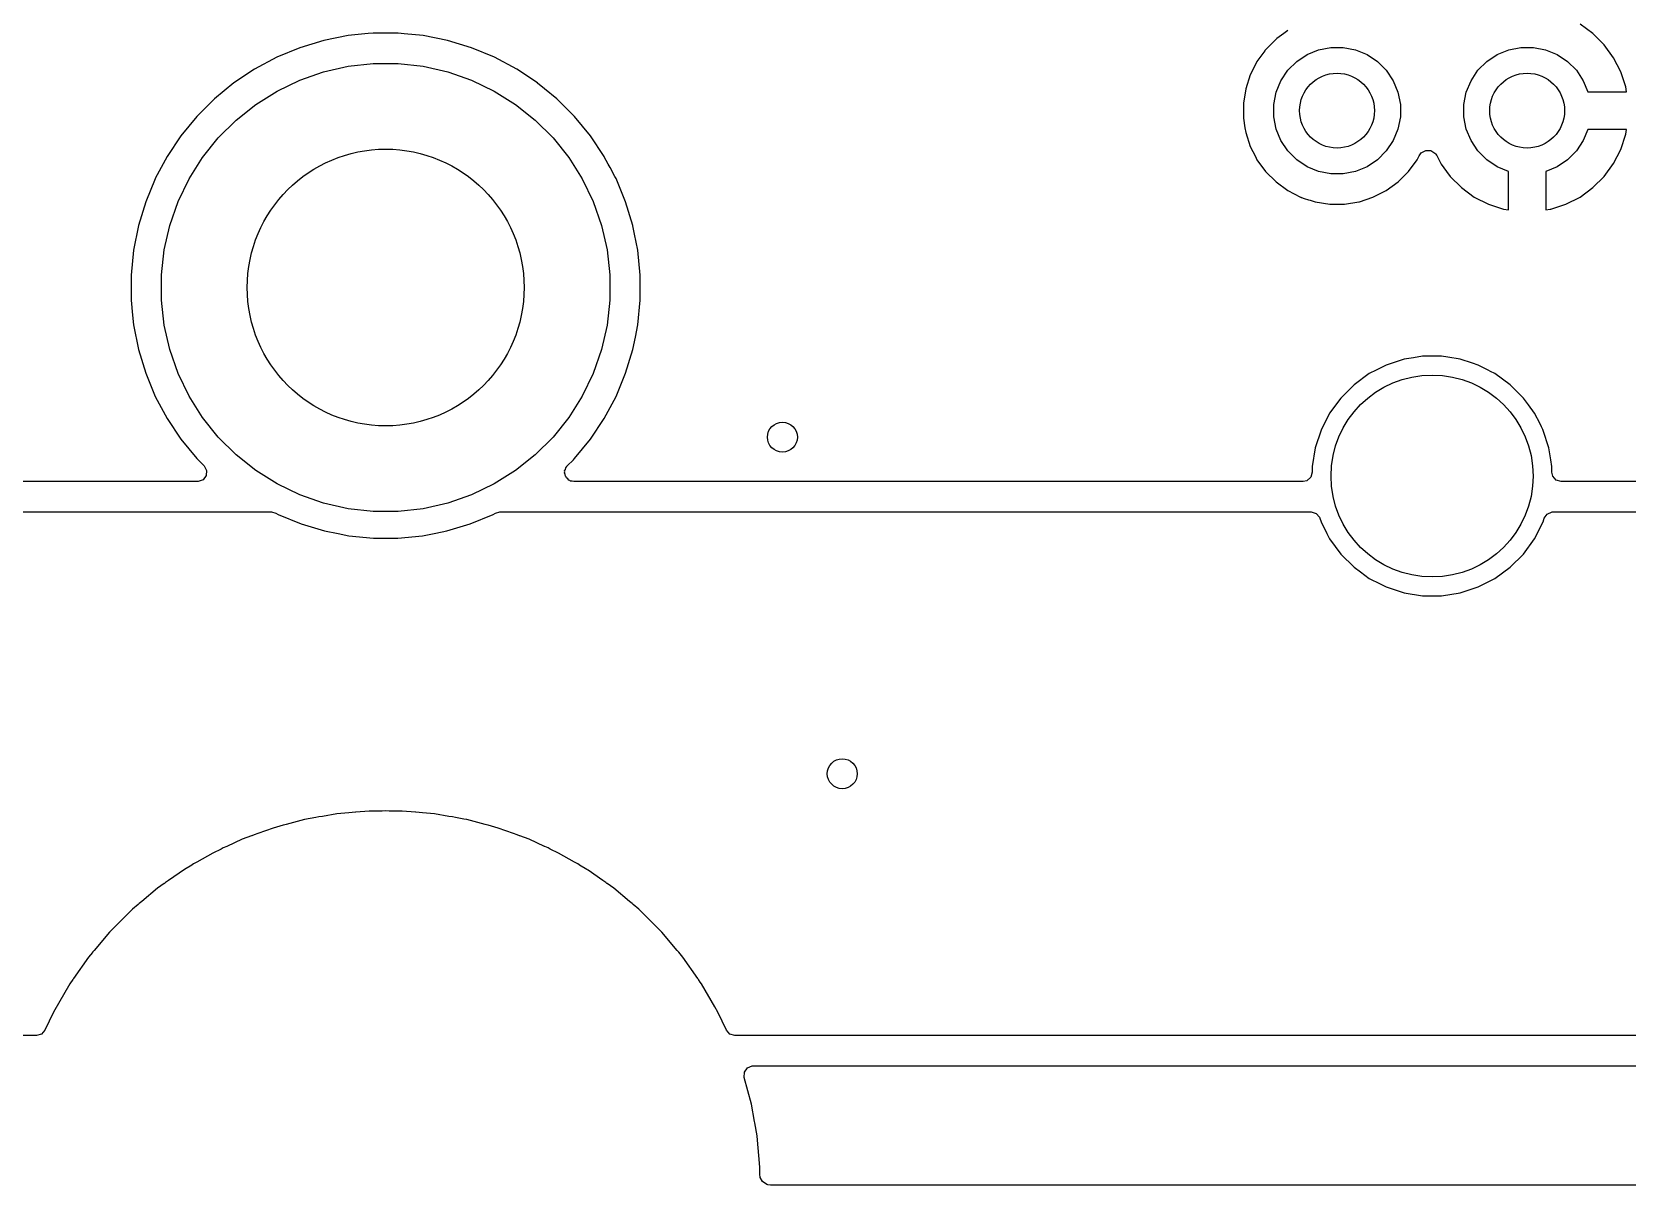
# Model space of a CAD drawing. Header units: inches. Extents: x 0.71 to 7.56, y -5.16 to -0.79.
# Drawn here: x 3.948 to 4.787, y -5.157 to -4.551 of the extents above; entities that cross this region are included whole.
import ezdxf

# ---------------------------------------------------------------- set-up
doc = ezdxf.new("R2010")
doc.units = ezdxf.units.IN
doc.header["$MEASUREMENT"] = 0
doc.layers.add('BLACK', color=250, linetype='CONTINUOUS')

msp = doc.modelspace()

# ---------------------------------------------------------------- linework, layer by layer
at = {"layer": 'BLACK', "linetype": 'CONTINUOUS'}
for p, q in [((4.76888, -4.55141), (4.76211, -4.5465)), ((4.10129, -4.55502), (4.0887, -4.55884)), ((4.11419, -4.55245), (4.10129, -4.55502)), ((4.10129, -4.55502), (4.10129, -4.55502)), ((4.12473, -4.55141), (4.11419, -4.55245)), ((4.11419, -4.55245), (4.11419, -4.55245)), ((4.11419, -4.55245), (4.11419, -4.55245)), ((4.12474, -4.55141), (4.12473, -4.55141)), ((4.12728, -4.55116), (4.12474, -4.55141)), ((4.14044, -4.55116), (4.12728, -4.55116)), ((4.12728, -4.55116), (4.12728, -4.55116)), ((4.14363, -4.55148), (4.14044, -4.55116)), ((4.14044, -4.55116), (4.14044, -4.55116)), ((4.15353, -4.55245), (4.14363, -4.55148)), ((4.16643, -4.55502), (4.15353, -4.55245)), ((4.15353, -4.55245), (4.15353, -4.55245)), ((4.15353, -4.55245), (4.15353, -4.55245)), ((4.17902, -4.55884), (4.16643, -4.55502)), ((4.16643, -4.55502), (4.16643, -4.55502)), ((4.60236, -4.55422), (4.59652, -4.56006)), ((4.60265, -4.55406), (4.60236, -4.55422)), ((4.60629, -4.55141), (4.60265, -4.55406)), ((4.60845, -4.54985), (4.60629, -4.55141)), ((4.60629, -4.55141), (4.60629, -4.55141)), ((4.77479, -4.55733), (4.76888, -4.55141)), ((4.76888, -4.55141), (4.76888, -4.55141)), ((4.76888, -4.55141), (4.76888, -4.55141)), ((4.76888, -4.55141), (4.76888, -4.55141)), ((4.07655, -4.56387), (4.06495, -4.57007)), ((4.07658, -4.56386), (4.07655, -4.56387)), ((4.07655, -4.56387), (4.07655, -4.56387)), ((4.0887, -4.55884), (4.07658, -4.56386)), ((4.19114, -4.56386), (4.17902, -4.55884)), ((4.19116, -4.56387), (4.19114, -4.56386)), ((4.19117, -4.56387), (4.19116, -4.56387)), ((4.20277, -4.57007), (4.19117, -4.56387)), ((4.19117, -4.56387), (4.19117, -4.56387)), ((4.19117, -4.56387), (4.19117, -4.56387)), ((4.19117, -4.56387), (4.19117, -4.56387)), ((4.59626, -4.56049), (4.59214, -4.56615)), ((4.59636, -4.56035), (4.59626, -4.56049)), ((4.59626, -4.56049), (4.59626, -4.56049)), ((4.59652, -4.56006), (4.59636, -4.56035)), ((4.61302, -4.56608), (4.61848, -4.56244)), ((4.61848, -4.56244), (4.62454, -4.55993)), ((4.62454, -4.55993), (4.63097, -4.55865)), ((4.63097, -4.55865), (4.63753, -4.55865)), ((4.63753, -4.55865), (4.64397, -4.55993)), ((4.64397, -4.55993), (4.65003, -4.56244)), ((4.65003, -4.56244), (4.65548, -4.56608)), ((4.71302, -4.56608), (4.71848, -4.56244)), ((4.71848, -4.56244), (4.72454, -4.55993)), ((4.72454, -4.55993), (4.73097, -4.55865)), ((4.73097, -4.55865), (4.73753, -4.55865)), ((4.73753, -4.55865), (4.74397, -4.55993)), ((4.74397, -4.55993), (4.75003, -4.56244)), ((4.75003, -4.56244), (4.75548, -4.56608)), ((4.77971, -4.5641), (4.77479, -4.55733)), ((4.77479, -4.55733), (4.77479, -4.55733)), ((4.77479, -4.55733), (4.77479, -4.55733)), ((4.77479, -4.55733), (4.77479, -4.55733)), ((4.78351, -4.57155), (4.77971, -4.5641)), ((4.06495, -4.57007), (4.05401, -4.57738)), ((4.06495, -4.57007), (4.06495, -4.57007)), ((4.06495, -4.57007), (4.06495, -4.57007)), ((4.08866, -4.57592), (4.10116, -4.57155)), ((4.10116, -4.57155), (4.11407, -4.5686)), ((4.11407, -4.5686), (4.12724, -4.56711)), ((4.12724, -4.56711), (4.14048, -4.56711)), ((4.14048, -4.56711), (4.15364, -4.5686)), ((4.15364, -4.5686), (4.16656, -4.57155)), ((4.16656, -4.57155), (4.17906, -4.57592)), ((4.21371, -4.57738), (4.20277, -4.57007)), ((4.20277, -4.57007), (4.20277, -4.57007)), ((4.20277, -4.57007), (4.20277, -4.57007)), ((4.20277, -4.57007), (4.20277, -4.57007)), ((4.20277, -4.57007), (4.20277, -4.57007)), ((4.20277, -4.57007), (4.20277, -4.57007)), ((4.20277, -4.57007), (4.20277, -4.57007)), ((4.5899, -4.57056), (4.58863, -4.57305)), ((4.59214, -4.56615), (4.5899, -4.57056)), ((4.60474, -4.57618), (4.60838, -4.57072)), ((4.60838, -4.57072), (4.61302, -4.56608)), ((4.65548, -4.56608), (4.66012, -4.57072)), ((4.66012, -4.57072), (4.66377, -4.57618)), ((4.70474, -4.57618), (4.70838, -4.57072)), ((4.70838, -4.57072), (4.71302, -4.56608)), ((4.75548, -4.56608), (4.76012, -4.57072)), ((4.76012, -4.57072), (4.76377, -4.57618)), ((4.784, -4.57305), (4.78351, -4.57155)), ((4.05401, -4.57738), (4.04384, -4.58572)), ((4.05401, -4.57738), (4.05401, -4.57738)), ((4.05401, -4.57738), (4.05401, -4.57738)), ((4.07673, -4.58167), (4.08866, -4.57592)), ((4.17906, -4.57592), (4.19099, -4.58167)), ((4.21372, -4.57739), (4.21371, -4.57738)), ((4.21371, -4.57738), (4.21371, -4.57738)), ((4.21376, -4.57742), (4.21372, -4.57739)), ((4.21742, -4.58042), (4.21376, -4.57742)), ((4.22387, -4.58572), (4.21742, -4.58042)), ((4.58623, -4.58042), (4.58502, -4.58808)), ((4.58863, -4.57305), (4.58623, -4.58042)), ((4.58623, -4.58042), (4.58623, -4.58042)), ((4.58623, -4.58042), (4.58623, -4.58042)), ((4.60223, -4.58224), (4.60474, -4.57618)), ((4.66377, -4.57618), (4.66628, -4.58224)), ((4.70223, -4.58224), (4.70474, -4.57618)), ((4.76377, -4.57618), (4.76622, -4.58211)), ((4.78589, -4.57888), (4.784, -4.57305)), ((4.78609, -4.57951), (4.78589, -4.57888)), ((4.78651, -4.58211), (4.78609, -4.57951)), ((4.78609, -4.57951), (4.78609, -4.57951)), ((4.04384, -4.58572), (4.03454, -4.59502)), ((4.05516, -4.59697), (4.06551, -4.58871)), ((4.06551, -4.58871), (4.07673, -4.58167)), ((4.19099, -4.58167), (4.20221, -4.58871)), ((4.20221, -4.58871), (4.21256, -4.59697)), ((4.23317, -4.59502), (4.22387, -4.58572)), ((4.58502, -4.58808), (4.58502, -4.59583)), ((4.60095, -4.58867), (4.60223, -4.58224)), ((4.60095, -4.59523), (4.60095, -4.58867)), ((4.66628, -4.58224), (4.66756, -4.58867)), ((4.66756, -4.58867), (4.66756, -4.59523)), ((4.70095, -4.58867), (4.70223, -4.58224)), ((4.70095, -4.59523), (4.70095, -4.58867)), ((4.76622, -4.58211), (4.78651, -4.58211)), ((4.03454, -4.59502), (4.0262, -4.60519)), ((4.04579, -4.60634), (4.05516, -4.59697)), ((4.21256, -4.59697), (4.22193, -4.60634)), ((4.23319, -4.59505), (4.23317, -4.59502)), ((4.24152, -4.60519), (4.23319, -4.59505)), ((4.23319, -4.59505), (4.23319, -4.59505)), ((4.58502, -4.59583), (4.58584, -4.60102)), ((4.60223, -4.60167), (4.60095, -4.59523)), ((4.66756, -4.59523), (4.66628, -4.60167)), ((4.70223, -4.60167), (4.70095, -4.59523)), ((4.0262, -4.60519), (4.01889, -4.61613)), ((4.0262, -4.60519), (4.0262, -4.60519)), ((4.0262, -4.60519), (4.0262, -4.60519)), ((4.24883, -4.61613), (4.24152, -4.60519)), ((4.24152, -4.60519), (4.24152, -4.60519)), ((4.58584, -4.60102), (4.58623, -4.60348)), ((4.58623, -4.60348), (4.58863, -4.61085)), ((4.60474, -4.60773), (4.60223, -4.60167)), ((4.66628, -4.60167), (4.66377, -4.60773)), ((4.70474, -4.60773), (4.70223, -4.60167)), ((4.76622, -4.6018), (4.76377, -4.60773)), ((4.78651, -4.6018), (4.76622, -4.6018)), ((4.78351, -4.61235), (4.78609, -4.6044)), ((4.78609, -4.6044), (4.78651, -4.6018)), ((4.78609, -4.6044), (4.78609, -4.6044)), ((4.78651, -4.6018), (4.78651, -4.6018)), ((4.03753, -4.61669), (4.04579, -4.60634)), ((4.22193, -4.60634), (4.23018, -4.61669)), ((4.58863, -4.61085), (4.59132, -4.61613)), ((4.60838, -4.61318), (4.60474, -4.60773)), ((4.61302, -4.61782), (4.60838, -4.61318)), ((4.66012, -4.61318), (4.65548, -4.61782)), ((4.66377, -4.60773), (4.66012, -4.61318)), ((4.67742, -4.61569), (4.67819, -4.61461)), ((4.67819, -4.61461), (4.67854, -4.61424)), ((4.67854, -4.61424), (4.68091, -4.61285)), ((4.68091, -4.61285), (4.68366, -4.61297)), ((4.68366, -4.61297), (4.68577, -4.61439)), ((4.68577, -4.61439), (4.68601, -4.61467)), ((4.70838, -4.61318), (4.70474, -4.60773)), ((4.71302, -4.61782), (4.70838, -4.61318)), ((4.76012, -4.61318), (4.75548, -4.61782)), ((4.76377, -4.60773), (4.76012, -4.61318)), ((4.77971, -4.61981), (4.78351, -4.61235)), ((4.01889, -4.61613), (4.01269, -4.62773)), ((4.01889, -4.61613), (4.01889, -4.61613)), ((4.01889, -4.61613), (4.01889, -4.61613)), ((4.03049, -4.62791), (4.03753, -4.61669)), ((4.23018, -4.61669), (4.23723, -4.62791)), ((4.24884, -4.61616), (4.24883, -4.61613)), ((4.24886, -4.61619), (4.24884, -4.61616)), ((4.25096, -4.62012), (4.24886, -4.61619)), ((4.25188, -4.62184), (4.25096, -4.62012)), ((4.25441, -4.62658), (4.25188, -4.62184)), ((4.25188, -4.62184), (4.25188, -4.62184)), ((4.59132, -4.61613), (4.59214, -4.61776)), ((4.59214, -4.61776), (4.5967, -4.62403)), ((4.61848, -4.62147), (4.61302, -4.61782)), ((4.62454, -4.62398), (4.61848, -4.62147)), ((4.65003, -4.62147), (4.64397, -4.62398)), ((4.65548, -4.61782), (4.65003, -4.62147)), ((4.6718, -4.62403), (4.67636, -4.61776)), ((4.67636, -4.61776), (4.67719, -4.61613)), ((4.67719, -4.61613), (4.67739, -4.61574)), ((4.67739, -4.61574), (4.67742, -4.61569)), ((4.68601, -4.61467), (4.68667, -4.61565)), ((4.68667, -4.61565), (4.68879, -4.61981)), ((4.68879, -4.61981), (4.68902, -4.62012)), ((4.68902, -4.62012), (4.68902, -4.62012)), ((4.68902, -4.62012), (4.69186, -4.62403)), ((4.71848, -4.62147), (4.71302, -4.61782)), ((4.72441, -4.62392), (4.71848, -4.62147)), ((4.75003, -4.62147), (4.74409, -4.62392)), ((4.75548, -4.61782), (4.75003, -4.62147)), ((4.77479, -4.62658), (4.77971, -4.61981)), ((4.01268, -4.62776), (4.00765, -4.63988)), ((4.01269, -4.62773), (4.01268, -4.62776)), ((4.01269, -4.62773), (4.01269, -4.62773)), ((4.02474, -4.63984), (4.03049, -4.62791)), ((4.23723, -4.62791), (4.24298, -4.63984)), ((4.25503, -4.62773), (4.25441, -4.62658)), ((4.26006, -4.63988), (4.25503, -4.62773)), ((4.5967, -4.62403), (4.60218, -4.62951)), ((4.60218, -4.62951), (4.60845, -4.63406)), ((4.63097, -4.62526), (4.62454, -4.62398)), ((4.63753, -4.62526), (4.63097, -4.62526)), ((4.64397, -4.62398), (4.63753, -4.62526)), ((4.66006, -4.63406), (4.66632, -4.62951)), ((4.66632, -4.62951), (4.6718, -4.62403)), ((4.69186, -4.62403), (4.69371, -4.62658)), ((4.69371, -4.62658), (4.69371, -4.62658)), ((4.69371, -4.62658), (4.69371, -4.62658)), ((4.69371, -4.62658), (4.69963, -4.63249)), ((4.72441, -4.64421), (4.72441, -4.62392)), ((4.74409, -4.62392), (4.74409, -4.64421)), ((4.76888, -4.63249), (4.77479, -4.62658)), ((4.77479, -4.62658), (4.77479, -4.62658)), ((4.60845, -4.63406), (4.61171, -4.63572)), ((4.61171, -4.63572), (4.61502, -4.63741)), ((4.61502, -4.63741), (4.6151, -4.63745)), ((4.6151, -4.63745), (4.61516, -4.63749)), ((4.61516, -4.63749), (4.61531, -4.63756)), ((4.61531, -4.63756), (4.61539, -4.6376)), ((4.61539, -4.6376), (4.61554, -4.63764)), ((4.61554, -4.63764), (4.61701, -4.63812)), ((4.61701, -4.63812), (4.6193, -4.63886)), ((4.6193, -4.63886), (4.6193, -4.63886)), ((4.6193, -4.63886), (4.62016, -4.63914)), ((4.62016, -4.63914), (4.62272, -4.63997)), ((4.64606, -4.63988), (4.65315, -4.63758)), ((4.65315, -4.63758), (4.66006, -4.63406)), ((4.69963, -4.63249), (4.69963, -4.63249)), ((4.69963, -4.63249), (4.69963, -4.63249)), ((4.69963, -4.63249), (4.69963, -4.63249)), ((4.69963, -4.63249), (4.7064, -4.63741)), ((4.7064, -4.63741), (4.71385, -4.64121)), ((4.75465, -4.64121), (4.76211, -4.63741)), ((4.76211, -4.63741), (4.76888, -4.63249)), ((4.76888, -4.63249), (4.76888, -4.63249)), ((4.00765, -4.63988), (4.00384, -4.65247)), ((4.02036, -4.65234), (4.02474, -4.63984)), ((4.24298, -4.63984), (4.24735, -4.65234)), ((4.26388, -4.65247), (4.26006, -4.63988)), ((4.62272, -4.63997), (4.63038, -4.64119)), ((4.63038, -4.64119), (4.63038, -4.64119)), ((4.63038, -4.64119), (4.63813, -4.64119)), ((4.63813, -4.64119), (4.64578, -4.63997)), ((4.63813, -4.64119), (4.63813, -4.64119)), ((4.64578, -4.63997), (4.64606, -4.63988)), ((4.71385, -4.64121), (4.71385, -4.64121)), ((4.71385, -4.64121), (4.71385, -4.64121)), ((4.71385, -4.64121), (4.7181, -4.64259)), ((4.7181, -4.64259), (4.72181, -4.64379)), ((4.72181, -4.64379), (4.72441, -4.64421)), ((4.74409, -4.64421), (4.74632, -4.64385)), ((4.74409, -4.64421), (4.74409, -4.64421)), ((4.74632, -4.64385), (4.7467, -4.64379)), ((4.74632, -4.64385), (4.74632, -4.64385)), ((4.7467, -4.64379), (4.75465, -4.64121)), ((4.7467, -4.64379), (4.7467, -4.64379)), ((4.00384, -4.65247), (4.00127, -4.66537)), ((4.00384, -4.65247), (4.00384, -4.65247)), ((4.01742, -4.66526), (4.02036, -4.65234)), ((4.24735, -4.65234), (4.2503, -4.66526)), ((4.26389, -4.65249), (4.26388, -4.65247)), ((4.26388, -4.65247), (4.26388, -4.65247)), ((4.26388, -4.65247), (4.26388, -4.65247)), ((4.26388, -4.65247), (4.26388, -4.65247)), ((4.26388, -4.65247), (4.26388, -4.65247)), ((4.2639, -4.65254), (4.26389, -4.65249)), ((4.26479, -4.65702), (4.2639, -4.65254)), ((4.2656, -4.66111), (4.26479, -4.65702)), ((4.26645, -4.66537), (4.2656, -4.66111)), ((4.00127, -4.66537), (3.99998, -4.67846)), ((4.00127, -4.66537), (4.00127, -4.66537)), ((4.00127, -4.66537), (4.00127, -4.66537)), ((4.01593, -4.67842), (4.01742, -4.66526)), ((4.2503, -4.66526), (4.25178, -4.67842)), ((4.26774, -4.67846), (4.26645, -4.66537)), ((3.99998, -4.67846), (3.99998, -4.69162)), ((4.01593, -4.69166), (4.01593, -4.67842)), ((4.25178, -4.67842), (4.25178, -4.69166)), ((4.26774, -4.69162), (4.26774, -4.67846)), ((3.99998, -4.69162), (4.00077, -4.69964)), ((4.01742, -4.70482), (4.01593, -4.69166)), ((4.25178, -4.69166), (4.2503, -4.70482)), ((4.26645, -4.70471), (4.26774, -4.69162)), ((4.00077, -4.69964), (4.00127, -4.70471)), ((4.00127, -4.70471), (4.00127, -4.70471)), ((4.00127, -4.70471), (4.00127, -4.70471)), ((4.00127, -4.70471), (4.00384, -4.71761)), ((4.02036, -4.71774), (4.01742, -4.70482)), ((4.2503, -4.70482), (4.24735, -4.71774)), ((4.26518, -4.71109), (4.26645, -4.70471)), ((4.26388, -4.71761), (4.26518, -4.71109)), ((4.00384, -4.71761), (4.00384, -4.71761)), ((4.00384, -4.71761), (4.00765, -4.7302)), ((4.02474, -4.73024), (4.02036, -4.71774)), ((4.24735, -4.71774), (4.24298, -4.73024)), ((4.26006, -4.7302), (4.26388, -4.71761)), ((4.26388, -4.71761), (4.26388, -4.71761)), ((4.26388, -4.71761), (4.26388, -4.71761)), ((4.6695, -4.72279), (4.66063, -4.72567)), ((4.67447, -4.722), (4.6695, -4.72279)), ((4.6695, -4.72279), (4.6695, -4.72279)), ((4.67929, -4.72124), (4.67447, -4.722)), ((4.68921, -4.72124), (4.67929, -4.72124)), ((4.67929, -4.72124), (4.67929, -4.72124)), ((4.69248, -4.72176), (4.68921, -4.72124)), ((4.68921, -4.72124), (4.68921, -4.72124)), ((4.69901, -4.72279), (4.69248, -4.72176)), ((4.70546, -4.72489), (4.69901, -4.72279)), ((4.00765, -4.7302), (4.01268, -4.74232)), ((4.03049, -4.74217), (4.02474, -4.73024)), ((4.24298, -4.73024), (4.23723, -4.74217)), ((4.25503, -4.74235), (4.26006, -4.7302)), ((4.65123, -4.73036), (4.6432, -4.73619)), ((4.65484, -4.72852), (4.65123, -4.73036)), ((4.66006, -4.72586), (4.65484, -4.72852)), ((4.66063, -4.72567), (4.66006, -4.72586)), ((4.70844, -4.72586), (4.70546, -4.72489)), ((4.71367, -4.72852), (4.70844, -4.72586)), ((4.71496, -4.72918), (4.71367, -4.72852)), ((4.71728, -4.73036), (4.71496, -4.72918)), ((4.7253, -4.73619), (4.71728, -4.73036)), ((4.71728, -4.73036), (4.71728, -4.73036)), ((4.71728, -4.73036), (4.71728, -4.73036)), ((4.6432, -4.73619), (4.63619, -4.7432)), ((4.6432, -4.73619), (4.6432, -4.73619)), ((4.73231, -4.7432), (4.7253, -4.73619)), ((4.7253, -4.73619), (4.7253, -4.73619)), ((4.7253, -4.73619), (4.7253, -4.73619)), ((4.7253, -4.73619), (4.7253, -4.73619)), ((4.01268, -4.74232), (4.01269, -4.74235)), ((4.01269, -4.74235), (4.01269, -4.74235)), ((4.01269, -4.74235), (4.01586, -4.74828)), ((4.01586, -4.74828), (4.01889, -4.75395)), ((4.03753, -4.75339), (4.03049, -4.74217)), ((4.23723, -4.74217), (4.23018, -4.75339)), ((4.24883, -4.75395), (4.25503, -4.74235)), ((4.63619, -4.7432), (4.63036, -4.75123)), ((4.63619, -4.7432), (4.63619, -4.7432)), ((4.73497, -4.74685), (4.73231, -4.7432)), ((4.73231, -4.7432), (4.73231, -4.7432)), ((4.73231, -4.7432), (4.73231, -4.7432)), ((4.73231, -4.7432), (4.73231, -4.7432)), ((4.73814, -4.75123), (4.73497, -4.74685)), ((4.01889, -4.75395), (4.01889, -4.75395)), ((4.01889, -4.75395), (4.0262, -4.76489)), ((4.04579, -4.76374), (4.03753, -4.75339)), ((4.23018, -4.75339), (4.22193, -4.76374)), ((4.24152, -4.76489), (4.24883, -4.75395)), ((4.63036, -4.75123), (4.62586, -4.76006)), ((4.63036, -4.75123), (4.63036, -4.75123)), ((4.74101, -4.75686), (4.73814, -4.75123)), ((4.74175, -4.7583), (4.74101, -4.75686)), ((4.74101, -4.75686), (4.74101, -4.75686)), ((4.0262, -4.76489), (4.0262, -4.76489)), ((4.0262, -4.76489), (4.0262, -4.76489)), ((4.0262, -4.76489), (4.0262, -4.76489)), ((4.0262, -4.76489), (4.03454, -4.77506)), ((4.05516, -4.77311), (4.04579, -4.76374)), ((4.22193, -4.76374), (4.21256, -4.77311)), ((4.23317, -4.77505), (4.24152, -4.76489)), ((4.62586, -4.76006), (4.62279, -4.7695)), ((4.62586, -4.76006), (4.62586, -4.76006)), ((4.62586, -4.76006), (4.62586, -4.76006)), ((4.74252, -4.75981), (4.74175, -4.7583)), ((4.74255, -4.75986), (4.74252, -4.75981)), ((4.74256, -4.75989), (4.74255, -4.75986)), ((4.74265, -4.76006), (4.74256, -4.75989)), ((4.74275, -4.76038), (4.74265, -4.76006)), ((4.74265, -4.76006), (4.74265, -4.76006)), ((4.74265, -4.76006), (4.74265, -4.76006)), ((4.74571, -4.7695), (4.74275, -4.76038)), ((4.74275, -4.76038), (4.74275, -4.76038)), ((4.06551, -4.78137), (4.05516, -4.77311)), ((4.21256, -4.77311), (4.20221, -4.78137)), ((4.62279, -4.7695), (4.62124, -4.77929)), ((4.62279, -4.7695), (4.62279, -4.7695)), ((4.74669, -4.77565), (4.74571, -4.7695)), ((4.74571, -4.7695), (4.74571, -4.7695)), ((4.74571, -4.7695), (4.74571, -4.7695)), ((4.03454, -4.77506), (4.03834, -4.77885)), ((4.03834, -4.77885), (4.03966, -4.78127)), ((4.03966, -4.78127), (4.03946, -4.78401)), ((4.07673, -4.78841), (4.06551, -4.78137)), ((4.20221, -4.78137), (4.19099, -4.78841)), ((4.22796, -4.78265), (4.22807, -4.78213)), ((4.228, -4.78161), (4.22836, -4.78082)), ((4.22807, -4.78213), (4.228, -4.78161)), ((4.22836, -4.78082), (4.22855, -4.77996)), ((4.22855, -4.77996), (4.22907, -4.77927)), ((4.22907, -4.77927), (4.22914, -4.77911)), ((4.22914, -4.77911), (4.22938, -4.77885)), ((4.22938, -4.77885), (4.23258, -4.77565)), ((4.23258, -4.77565), (4.23317, -4.77505)), ((4.23317, -4.77505), (4.23317, -4.77505)), ((4.62124, -4.7823), (4.62047, -4.78494)), ((4.62124, -4.77929), (4.62124, -4.7823)), ((4.74726, -4.77929), (4.74669, -4.77565)), ((4.74726, -4.7823), (4.74726, -4.77929)), ((4.7477, -4.78433), (4.74726, -4.7823)), ((4.03489, -4.78719), (3.92362, -4.78719)), ((4.03523, -4.78717), (4.03489, -4.78719)), ((4.03781, -4.78621), (4.03523, -4.78717)), ((4.03946, -4.78401), (4.03781, -4.78621)), ((4.08866, -4.79416), (4.07673, -4.78841)), ((4.19099, -4.78841), (4.17906, -4.79416)), ((4.22827, -4.78347), (4.22796, -4.78265)), ((4.22839, -4.78433), (4.22827, -4.78347)), ((4.22874, -4.78473), (4.22839, -4.78433)), ((4.22892, -4.78523), (4.22874, -4.78473)), ((4.22962, -4.78575), (4.22892, -4.78523)), ((4.23019, -4.78641), (4.22962, -4.78575)), ((4.2307, -4.78656), (4.23019, -4.78641)), ((4.23112, -4.78688), (4.2307, -4.78656)), ((4.23199, -4.78694), (4.23112, -4.78688)), ((4.23283, -4.78719), (4.23199, -4.78694)), ((4.61636, -4.78719), (4.23283, -4.78719)), ((4.61839, -4.78674), (4.61636, -4.78719)), ((4.62047, -4.78494), (4.61839, -4.78674)), ((4.74951, -4.78641), (4.7477, -4.78433)), ((4.75215, -4.78719), (4.74951, -4.78641)), ((4.91167, -4.78719), (4.75215, -4.78719)), ((4.10116, -4.79853), (4.08866, -4.79416)), ((4.11407, -4.80148), (4.10116, -4.79853)), ((4.16656, -4.79853), (4.15364, -4.80148)), ((4.17906, -4.79416), (4.16656, -4.79853)), ((3.8189, -4.80315), (4.07378, -4.80315)), ((4.07378, -4.80315), (4.07608, -4.80373)), ((4.07608, -4.80373), (4.07739, -4.80443)), ((4.07739, -4.80443), (4.08937, -4.80939)), ((4.12724, -4.80296), (4.11407, -4.80148)), ((4.14048, -4.80296), (4.12724, -4.80296)), ((4.15364, -4.80148), (4.14048, -4.80296)), ((4.17835, -4.80939), (4.19032, -4.80443)), ((4.19032, -4.80443), (4.19164, -4.80373)), ((4.19164, -4.80373), (4.19394, -4.80315)), ((4.19394, -4.80315), (4.62059, -4.80315)), ((4.62059, -4.80315), (4.62323, -4.80392)), ((4.62323, -4.80392), (4.62503, -4.806)), ((4.62503, -4.806), (4.62523, -4.80652)), ((4.62523, -4.80652), (4.62586, -4.80844)), ((4.74265, -4.80844), (4.74327, -4.80652)), ((4.74327, -4.80652), (4.74482, -4.80425)), ((4.74482, -4.80425), (4.74736, -4.80318)), ((4.74736, -4.80318), (4.74791, -4.80315)), ((4.74791, -4.80315), (4.92126, -4.80315)), ((4.08937, -4.80939), (4.10177, -4.81315)), ((4.10177, -4.81315), (4.10177, -4.81315)), ((4.10177, -4.81315), (4.10177, -4.81315)), ((4.10177, -4.81315), (4.10177, -4.81315)), ((4.10177, -4.81315), (4.10887, -4.81456)), ((4.10887, -4.81456), (4.11448, -4.81568)), ((4.11448, -4.81568), (4.12738, -4.81695)), ((4.14034, -4.81695), (4.15324, -4.81568)), ((4.15324, -4.81568), (4.16023, -4.81429)), ((4.16023, -4.81429), (4.16595, -4.81315)), ((4.16595, -4.81315), (4.17835, -4.80939)), ((4.16595, -4.81315), (4.16595, -4.81315)), ((4.16595, -4.81315), (4.16595, -4.81315)), ((4.16595, -4.81315), (4.16595, -4.81315)), ((4.62586, -4.80844), (4.62586, -4.80844)), ((4.62586, -4.80844), (4.62892, -4.81445)), ((4.62892, -4.81445), (4.63017, -4.81691)), ((4.73814, -4.81728), (4.74265, -4.80844)), ((4.12738, -4.81695), (4.12738, -4.81695)), ((4.12738, -4.81695), (4.14034, -4.81695)), ((4.14034, -4.81695), (4.14034, -4.81695)), ((4.63017, -4.81691), (4.63036, -4.81728)), ((4.63036, -4.81728), (4.63619, -4.8253)), ((4.73231, -4.8253), (4.73814, -4.81728)), ((4.63619, -4.8253), (4.63619, -4.8253)), ((4.63619, -4.8253), (4.6432, -4.83231)), ((4.6432, -4.83231), (4.6432, -4.83231)), ((4.6432, -4.83231), (4.64658, -4.83477)), ((4.71728, -4.83814), (4.7253, -4.83231)), ((4.7253, -4.83231), (4.73231, -4.8253)), ((4.64658, -4.83477), (4.65123, -4.83814)), ((4.65123, -4.83814), (4.65686, -4.84101)), ((4.65686, -4.84101), (4.66006, -4.84265)), ((4.70844, -4.84265), (4.71728, -4.83814)), ((4.66006, -4.84265), (4.66006, -4.84265)), ((4.66006, -4.84265), (4.66006, -4.84265)), ((4.66006, -4.84265), (4.6695, -4.84571)), ((4.6695, -4.84571), (4.67929, -4.84726)), ((4.67929, -4.84726), (4.67929, -4.84726)), ((4.67929, -4.84726), (4.68921, -4.84726)), ((4.68921, -4.84726), (4.69901, -4.84571)), ((4.68921, -4.84726), (4.68921, -4.84726)), ((4.69901, -4.84571), (4.70844, -4.84265)), ((4.09121, -4.96509), (4.08348, -4.96716)), ((4.09706, -4.96406), (4.09121, -4.96509)), ((4.09121, -4.96509), (4.09121, -4.96509)), ((4.09718, -4.96404), (4.09706, -4.96406)), ((4.09869, -4.9637), (4.09718, -4.96404)), ((4.10061, -4.96344), (4.09869, -4.9637)), ((4.1007, -4.96342), (4.10061, -4.96344)), ((4.10814, -4.96211), (4.1007, -4.96342)), ((4.1007, -4.96342), (4.1007, -4.96342)), ((4.11444, -4.96156), (4.10814, -4.96211)), ((4.10814, -4.96211), (4.10814, -4.96211)), ((4.11455, -4.96155), (4.11444, -4.96156)), ((4.11444, -4.96156), (4.11444, -4.96156)), ((4.11444, -4.96156), (4.11444, -4.96156)), ((4.1162, -4.96132), (4.11455, -4.96155)), ((4.11806, -4.96124), (4.1162, -4.96132)), ((4.11817, -4.96123), (4.11806, -4.96124)), ((4.12526, -4.96061), (4.11817, -4.96123)), ((4.11817, -4.96123), (4.11817, -4.96123)), ((4.13209, -4.96061), (4.12526, -4.96061)), ((4.13386, -4.96053), (4.13209, -4.96061)), ((4.13563, -4.96061), (4.13386, -4.96053)), ((4.14245, -4.96061), (4.13563, -4.96061)), ((4.14955, -4.96123), (4.14245, -4.96061)), ((4.14245, -4.96061), (4.14245, -4.96061)), ((4.14965, -4.96124), (4.14955, -4.96123)), ((4.14955, -4.96123), (4.14955, -4.96123)), ((4.15151, -4.96132), (4.14965, -4.96124)), ((4.15316, -4.96155), (4.15151, -4.96132)), ((4.15328, -4.96156), (4.15316, -4.96155)), ((4.15958, -4.96211), (4.15328, -4.96156)), ((4.15328, -4.96156), (4.15328, -4.96156)), ((4.16701, -4.96342), (4.15958, -4.96211)), ((4.16711, -4.96344), (4.16701, -4.96342)), ((4.16701, -4.96342), (4.16701, -4.96342)), ((4.16902, -4.9637), (4.16711, -4.96344)), ((4.17053, -4.96404), (4.16902, -4.9637)), ((4.17065, -4.96406), (4.17053, -4.96404)), ((4.17504, -4.96483), (4.17065, -4.96406)), ((4.17065, -4.96406), (4.17065, -4.96406)), ((4.17651, -4.96509), (4.17504, -4.96483)), ((4.18424, -4.96716), (4.17651, -4.96509)), ((4.17651, -4.96509), (4.17651, -4.96509)), ((4.17651, -4.96509), (4.17651, -4.96509)), ((4.05845, -4.97542), (4.0503, -4.97922)), ((4.06336, -4.97363), (4.05845, -4.97542)), ((4.05845, -4.97542), (4.05845, -4.97542)), ((4.06349, -4.97359), (4.06336, -4.97363)), ((4.06336, -4.97363), (4.06336, -4.97363)), ((4.06466, -4.97309), (4.06349, -4.97359)), ((4.06655, -4.97247), (4.06466, -4.97309)), ((4.06664, -4.97244), (4.06655, -4.97247)), ((4.0746, -4.96954), (4.06664, -4.97244)), ((4.06664, -4.97244), (4.06664, -4.97244)), ((4.07999, -4.9681), (4.0746, -4.96954)), ((4.0746, -4.96954), (4.0746, -4.96954)), ((4.08012, -4.96806), (4.07999, -4.9681)), ((4.07999, -4.9681), (4.07999, -4.9681)), ((4.08146, -4.96763), (4.08012, -4.96806)), ((4.08339, -4.96719), (4.08146, -4.96763)), ((4.08348, -4.96716), (4.08339, -4.96719)), ((4.18433, -4.96719), (4.18424, -4.96716)), ((4.18424, -4.96716), (4.18424, -4.96716)), ((4.18625, -4.96763), (4.18433, -4.96719)), ((4.1876, -4.96807), (4.18625, -4.96763)), ((4.18772, -4.9681), (4.1876, -4.96807)), ((4.19311, -4.96954), (4.18772, -4.9681)), ((4.18772, -4.9681), (4.18772, -4.9681)), ((4.20108, -4.97244), (4.19311, -4.96954)), ((4.20116, -4.97247), (4.20108, -4.97244)), ((4.20306, -4.97309), (4.20116, -4.97247)), ((4.20423, -4.97359), (4.20306, -4.97309)), ((4.20436, -4.97363), (4.20423, -4.97359)), ((4.20927, -4.97542), (4.20436, -4.97363)), ((4.20436, -4.97363), (4.20436, -4.97363)), ((4.21742, -4.97922), (4.20927, -4.97542)), ((4.20927, -4.97542), (4.20927, -4.97542)), ((4.04287, -4.98269), (4.0346, -4.98746)), ((4.04729, -4.98063), (4.04287, -4.98269)), ((4.04287, -4.98269), (4.04287, -4.98269)), ((4.04742, -4.98057), (4.04729, -4.98062)), ((4.04729, -4.98062), (4.04729, -4.98063)), ((4.04841, -4.98003), (4.04742, -4.98057)), ((4.05023, -4.97926), (4.04841, -4.98003)), ((4.0503, -4.97922), (4.05023, -4.97926)), ((4.0503, -4.97922), (4.0503, -4.97922)), ((4.21749, -4.97926), (4.21742, -4.97922)), ((4.21931, -4.98003), (4.21749, -4.97926)), ((4.2203, -4.98057), (4.21931, -4.98003)), ((4.22043, -4.98063), (4.2203, -4.98057)), ((4.22485, -4.98269), (4.22043, -4.98063)), ((4.23312, -4.98746), (4.22485, -4.98269)), ((4.22485, -4.98269), (4.22485, -4.98269)), ((4.02798, -4.99128), (4.01966, -4.99711)), ((4.03191, -4.98901), (4.02798, -4.99128)), ((4.03204, -4.98894), (4.03191, -4.98901)), ((4.03191, -4.98901), (4.03191, -4.98901)), ((4.03284, -4.98841), (4.03204, -4.98894)), ((4.03453, -4.9875), (4.03284, -4.98841)), ((4.0346, -4.98746), (4.03453, -4.9875)), ((4.0346, -4.98746), (4.0346, -4.98746)), ((4.23318, -4.9875), (4.23312, -4.98746)), ((4.23487, -4.98841), (4.23318, -4.9875)), ((4.23568, -4.98894), (4.23487, -4.98841)), ((4.2358, -4.98901), (4.23568, -4.98894)), ((4.23974, -4.99128), (4.2358, -4.98901)), ((4.2358, -4.98901), (4.2358, -4.98901)), ((4.2404, -4.99175), (4.23974, -4.99128)), ((4.24806, -4.99711), (4.2404, -4.99175)), ((4.01735, -4.99873), (4.0139, -5.00114)), ((4.01747, -4.99864), (4.01735, -4.99873)), ((4.01809, -4.99814), (4.01747, -4.99864)), ((4.0196, -4.99715), (4.01809, -4.99814)), ((4.01966, -4.99711), (4.0196, -4.99715)), ((4.01966, -4.99711), (4.01966, -4.99711)), ((4.24812, -4.99715), (4.24806, -4.99711)), ((4.24806, -4.99711), (4.24806, -4.99711)), ((4.24962, -4.99814), (4.24812, -4.99715)), ((4.25024, -4.99864), (4.24962, -4.99814)), ((4.25037, -4.99873), (4.25024, -4.99864)), ((4.25382, -5.00114), (4.25037, -4.99873)), ((4.00554, -5.00816), (4.00428, -5.00916)), ((4.00559, -5.00812), (4.00554, -5.00816)), ((4.0139, -5.00114), (4.00559, -5.00812)), ((4.00559, -5.00812), (4.00559, -5.00812)), ((4.26213, -5.00811), (4.25382, -5.00114)), ((4.26217, -5.00815), (4.26213, -5.00811)), ((4.26344, -5.00916), (4.26217, -5.00815)), ((4.00073, -5.01219), (3.99251, -5.02041)), ((4.00371, -5.0097), (4.00073, -5.01219)), ((4.00073, -5.01219), (4.00073, -5.01219)), ((4.00383, -5.00959), (4.00371, -5.0097)), ((4.00371, -5.0097), (4.00371, -5.0097)), ((4.00428, -5.00916), (4.00383, -5.00959)), ((4.26389, -5.00959), (4.26344, -5.00916)), ((4.26401, -5.0097), (4.26389, -5.00959)), ((4.26699, -5.01219), (4.26401, -5.0097)), ((4.26401, -5.0097), (4.26401, -5.0097)), ((4.27525, -5.02045), (4.26699, -5.01219)), ((3.98857, -5.02435), (3.98051, -5.03396)), ((3.9911, -5.02183), (3.98857, -5.02435)), ((3.98857, -5.02435), (3.98857, -5.02435)), ((3.99121, -5.02171), (3.9911, -5.02183)), ((3.9911, -5.02183), (3.9911, -5.02183)), ((3.9915, -5.02138), (3.99121, -5.02171)), ((3.99247, -5.02046), (3.9915, -5.02138)), ((3.99251, -5.02041), (3.99247, -5.02046)), ((3.99251, -5.02041), (3.99251, -5.02041)), ((4.27621, -5.02138), (4.27525, -5.02045)), ((4.27651, -5.02171), (4.27621, -5.02138)), ((4.27914, -5.02435), (4.27651, -5.02171)), ((4.2872, -5.03396), (4.27914, -5.02435)), ((3.98048, -5.034), (3.97988, -5.03468)), ((3.98051, -5.03396), (3.98048, -5.034)), ((3.98051, -5.03396), (3.98051, -5.03396)), ((4.28724, -5.03399), (4.2872, -5.03396)), ((4.2872, -5.03396), (4.2872, -5.03396)), ((4.28784, -5.03468), (4.28724, -5.03399)), ((3.97752, -5.03752), (3.9697, -5.0487)), ((3.97961, -5.03503), (3.97752, -5.03752)), ((3.97972, -5.0349), (3.97961, -5.03503)), ((3.97988, -5.03468), (3.97972, -5.0349)), ((4.28799, -5.0349), (4.28784, -5.03468)), ((4.29019, -5.03752), (4.28799, -5.0349)), ((4.29802, -5.04869), (4.29019, -5.03752)), ((4.29019, -5.03752), (4.29019, -5.03752)), ((4.29019, -5.03752), (4.29019, -5.03752)), ((3.96935, -5.04919), (3.96766, -5.0516)), ((3.96945, -5.04905), (3.96935, -5.04919)), ((3.96935, -5.04919), (3.96935, -5.04919)), ((3.96949, -5.04898), (3.96945, -5.04905)), ((3.96967, -5.04873), (3.96949, -5.04898)), ((3.9697, -5.0487), (3.96967, -5.04873)), ((3.9697, -5.0487), (3.9697, -5.0487)), ((4.29804, -5.04873), (4.29802, -5.04869)), ((4.29802, -5.04869), (4.29802, -5.04869)), ((4.29802, -5.04869), (4.29802, -5.04869)), ((4.29823, -5.04898), (4.29804, -5.04873)), ((4.29827, -5.04905), (4.29823, -5.04898)), ((4.29837, -5.04919), (4.29827, -5.04905)), ((4.29933, -5.05057), (4.29837, -5.04919)), ((4.30005, -5.0516), (4.29933, -5.05057)), ((3.96766, -5.0516), (3.95907, -5.06649)), ((3.96766, -5.0516), (3.96766, -5.0516)), ((4.30696, -5.06356), (4.30005, -5.0516)), ((3.95907, -5.06649), (3.95467, -5.07592)), ((3.95907, -5.06649), (3.95907, -5.06649)), ((4.30865, -5.06649), (4.30696, -5.06356)), ((4.31305, -5.07592), (4.30865, -5.06649)), ((4.30865, -5.06649), (4.30865, -5.06649)), ((3.95467, -5.07592), (3.95285, -5.07799)), ((4.31483, -5.07797), (4.31305, -5.07592)), ((3.95024, -5.07874), (2.04976, -5.07874)), ((3.95285, -5.07799), (3.95024, -5.07874)), ((4.31747, -5.07874), (4.31483, -5.07797)), ((6.41244, -5.07874), (4.31747, -5.07874)), ((4.3225, -5.10085), (4.32256, -5.0981)), ((4.32624, -5.11483), (4.3225, -5.10085)), ((4.32256, -5.0981), (4.32411, -5.09582)), ((4.32411, -5.09582), (4.32664, -5.09474)), ((4.32664, -5.09474), (4.32721, -5.0947)), ((4.32721, -5.0947), (6.41244, -5.0947)), ((4.32785, -5.12394), (4.32624, -5.11483)), ((4.32797, -5.1246), (4.32785, -5.12394)), ((4.32917, -5.13144), (4.32797, -5.1246)), ((4.3292, -5.13159), (4.32917, -5.13144)), ((4.32923, -5.13176), (4.3292, -5.13159)), ((4.33066, -5.14809), (4.32923, -5.13176)), ((4.33066, -5.14814), (4.33066, -5.14809)), ((4.33073, -5.1484), (4.33066, -5.14814)), ((4.33073, -5.15205), (4.33073, -5.1484)), ((4.33084, -5.15309), (4.33073, -5.15205)), ((4.3309, -5.15339), (4.33084, -5.15309)), ((4.33199, -5.15555), (4.3309, -5.15339)), ((4.33203, -5.1556), (4.33199, -5.15555)), ((4.33435, -5.15709), (4.33203, -5.1556)), ((4.33203, -5.1556), (4.33203, -5.1556)), ((4.33203, -5.1556), (4.33203, -5.1556)), ((4.33203, -5.1556), (4.33203, -5.1556)), ((4.33494, -5.15726), (4.33435, -5.15709)), ((4.33631, -5.15746), (4.33494, -5.15726)), ((7.36189, -5.15746), (4.33631, -5.15746)), ((4.33631, -5.15746), (4.33631, -5.15746)), ((4.33631, -5.15746), (4.33631, -5.15746))]:
    msp.add_line(p, q, dxfattribs=at)
at = {"layer": 'BLACK'}
for centre, radius in [((4.63425, -4.59195), 0.01969), ((4.73425, -4.59195), 0.01969), ((4.13386, -4.68504), 0.07283), ((4.68425, -4.78425), 0.05315), ((4.68425, -4.78425), 0.05315), ((4.34252, -4.76378), 0.00787), ((4.37402, -4.94094), 0.00787)]:
    msp.add_circle(centre, radius, dxfattribs=at)
at = {"layer": 'WHITE'}
for centre, radius in [((4.63425, -4.59195), 0.01969), ((4.73425, -4.59195), 0.01969), ((4.13386, -4.68504), 0.07283), ((4.34252, -4.76378), 0.00787), ((4.37402, -4.94094), 0.00787)]:
    msp.add_circle(centre, radius, dxfattribs=at)

doc.saveas('drawing.dxf')
